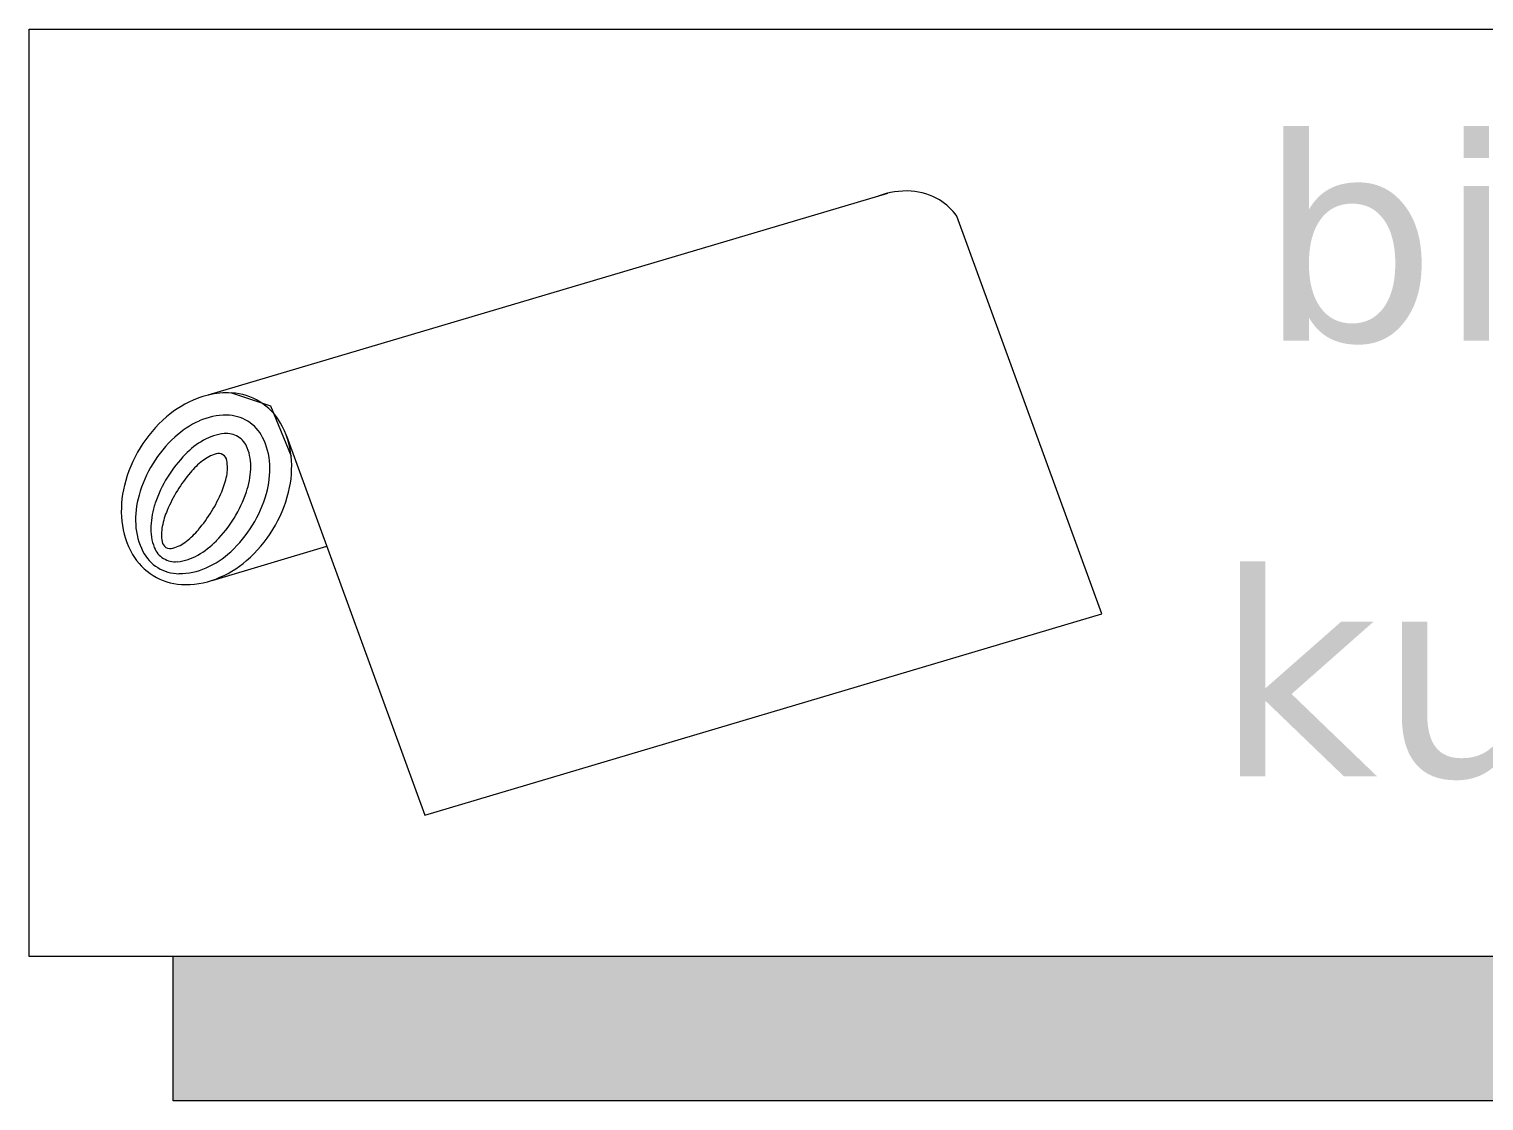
# Model space of a CAD drawing. Header units: millimetres. Extents: x -435 to 27166, y -19117 to 26500.
# Drawn here: x 26012.5 to 26083.1, y 19497 to 19549 of the extents above; entities that cross this region are included whole.
import ezdxf

# ---------------------------------------------------------------- set-up
doc = ezdxf.new("R2010")
doc.units = ezdxf.units.MM
doc.layers.add('Daglichtkoepel_Bitumen-P1-v1DWG_dwg', color=8, linetype='Continuous', lineweight=13)
doc.layers.add('VELUX_INFO', color=250, linetype='Continuous', lineweight=13)
doc.styles.add('Verdana_3', font='verdana.ttf', dxfattribs={"height": 254})

# ---------------------------------------------------------------- blocks, each defined once
blk = doc.blocks.new('Daglichtkoepel_Bitumen-P1-v1DWG_dwg-3211646-Details Appartement')
at = {"layer": 'VELUX_INFO'}
blk.add_hatch(color=7, dxfattribs=at).paths.add_polyline_path([(50342.8, 32842.2), (53517.8, 32842.2), (53517.8, 33985.2), (53340, 33985.2), (53340, 33020), (50342.8, 33020)])
at = {"layer": 'VELUX_INFO', "color": 10}
for p, q in [((50386, 33712.1), (51224, 33960.8)), ((50390.7, 33483.7), (50532, 33525.7))]:
    blk.add_line(p, q, dxfattribs=at)
at = {"layer": 'VELUX_INFO', "flags": 128}
blk.add_lwpolyline([(50165, 34163), (53340, 34163), (53340, 33020), (50165, 33020)], close=True, dxfattribs=at)
blk.add_lwpolyline([(53340, 33985.2), (53517.8, 33985.2), (53517.8, 32842.2), (50342.8, 32842.2), (50342.8, 33020)], dxfattribs=at)
at = {"layer": 'VELUX_INFO', "color": 10, "flags": 128}
for points in [[(50482.4, 33661.8), (50652.8, 33194.4), (51487.7, 33442.3), (51309, 33932.4)], [(50414.7, 33714.6), (50462.7, 33698.6), (50488.1, 33636.8)]]:
    blk.add_lwpolyline(points, dxfattribs=at)
at = {"layer": 'VELUX_INFO', "color": 10}
for centre, radius, start, end in [((51247.1, 33861.1), 102.4, 86.8938, 110.031), ((51248.6, 33889.2), 74.2, 58.4413, 86.8938), ((51248.6, 33889.2), 74.2, 35.5609, 58.4413), ((50418.7, 33587.5), 129, 111.0472, 130.8723), ((50409.1, 33612.3), 102.4, 103.0338, 111.0472), ((50409.1, 33612.3), 102.4, 86.8938, 103.0338), ((50410.7, 33640.5), 74.2, 58.4413, 86.8938), ((50408.1, 33605.8), 81.4, 89.7177, 114.1514), ((50408.3, 33637), 50.2, 58.4413, 89.7177), ((50410.7, 33640.5), 74.2, 29.9888, 58.4413), ((50441.5, 33561.1), 163.9, 130.8723, 148.4413), ((50420.8, 33577.4), 112.5, 114.1514, 132.669), ((50408.3, 33637), 50.2, 27.1649, 58.4413), ((50386.2, 33626.4), 102.4, 5.8355, 29.9888), ((50449.4, 33546.4), 154.7, 132.669, 148.4413), ((50431.4, 33566.7), 103.3, 119.7247, 135.6556), ((50411.7, 33601.2), 63.6, 95.5326, 119.7247), ((50408.3, 33637), 27.6, 58.4413, 95.5326), ((50408.3, 33637), 27.6, 21.35, 58.4413), ((50380.5, 33622.7), 81.4, 2.7312, 27.1649), ((50441.5, 33561.1), 163.9, 148.4413, 166.0103), ((50472, 33527.1), 160, 135.6556, 148.4413), ((50410, 33591.1), 50.5, 106.7134, 128.1664), ((50398.5, 33629.5), 10.5, 58.4413, 106.7134), ((50398.5, 33629.5), 10.5, 10.1692, 58.4413), ((50374.8, 33623.9), 63.6, 357.1579, 21.35), ((50359.8, 33623.7), 129, 346.0103, 5.8355), ((50449.4, 33546.4), 154.7, 148.4413, 164.2137), ((50502, 33499.6), 180.9, 139.7416, 148.4413), ((50442, 33550.4), 102.4, 128.1664, 139.7416), ((50359.1, 33622.4), 50.5, 348.7162, 10.1692), ((50335.1, 33625.9), 103.3, 341.227, 357.1579), ((50349.4, 33621.3), 112.5, 344.2137, 2.7312), ((50407.7, 33569.6), 129, 166.0103, 185.8355), ((50472, 33527.1), 160, 148.4413, 161.227), ((50308.2, 33632.6), 102.4, 337.141, 348.7162), ((50408.8, 33557.9), 112.5, 164.2137, 182.7312), ((50502, 33499.6), 180.9, 148.4413, 157.141), ((50235.8, 33663.1), 180.9, 328.4413, 337.141), ((50281.4, 33644.1), 160, 328.4413, 341.227), ((50308.8, 33632.7), 154.7, 328.4413, 344.2137), ((50325.9, 33632.1), 163.9, 328.4413, 346.0103), ((50418.3, 33545.3), 103.3, 161.227, 177.1579), ((50429.6, 33530.1), 102.4, 157.141, 168.7162), ((50235.8, 33663.1), 180.9, 319.7416, 328.4413), ((50381.2, 33566.9), 102.4, 185.8355, 209.9888), ((50377.8, 33556.4), 81.4, 182.7312, 207.1649), ((50378.6, 33547.3), 63.6, 177.1579, 201.35), ((50378.7, 33540.3), 50.5, 168.7162, 190.1692), ((50295.8, 33612.3), 102.4, 308.1664, 319.7416), ((50281.4, 33644.1), 160, 315.6556, 328.4413), ((50308.8, 33632.7), 154.7, 312.669, 328.4413), ((50325.9, 33632.1), 163.9, 310.8723, 328.4413), ((50339.3, 33533.2), 10.5, 190.1692, 238.4413), ((50327.8, 33571.6), 50.5, 286.7134, 308.1664), ((50322, 33604.5), 103.3, 299.7247, 315.6556), ((50356.8, 33552.8), 74.2, 209.9888, 238.4413), ((50350, 33542.1), 50.2, 207.1649, 238.4413), ((50345.1, 33534.2), 27.6, 201.35, 238.4413), ((50345.1, 33534.2), 27.6, 238.4413, 275.5326), ((50339.3, 33533.2), 10.5, 238.4413, 286.7134), ((50341.7, 33570), 63.6, 275.5326, 299.7247), ((50337.4, 33601.7), 112.5, 294.1514, 312.669), ((50348.8, 33605.7), 129, 291.0472, 310.8723), ((50356.8, 33552.8), 74.2, 238.4413, 266.8938), ((50350, 33542.1), 50.2, 238.4413, 269.7177), ((50350.1, 33573.4), 81.4, 269.7177, 294.1514), ((50358.3, 33580.9), 102.4, 266.8938, 291.0472)]:
    blk.add_arc(centre, radius, start, end, dxfattribs=at)
at = {"layer": 'VELUX_INFO', "color": 7, "char_height": 254, "attachment_point": 1, "line_spacing_factor": 0.994243, "style": 'Verdana_3'}
for s, insert, width in [('bitumen/', (51679.9, 34033), 1889.23), ('kunststof', (51626.2, 33496.2), 1921.035)]:
    blk.add_mtext(s, dxfattribs=dict(at, insert=insert, width=width))

msp = doc.modelspace()

# ---------------------------------------------------------------- block references
at = {"layer": 'Daglichtkoepel_Bitumen-P1-v1DWG_dwg', "color": 250, "xscale": 0.0393700796202811, "yscale": 0.0393700796202811, "zscale": 0.0393700796202811}
msp.add_blockref('Daglichtkoepel_Bitumen-P1-v1DWG_dwg-3211646-Details Appartement', (24037.5, 18203.96), dxfattribs=at)

doc.saveas('drawing.dxf')
